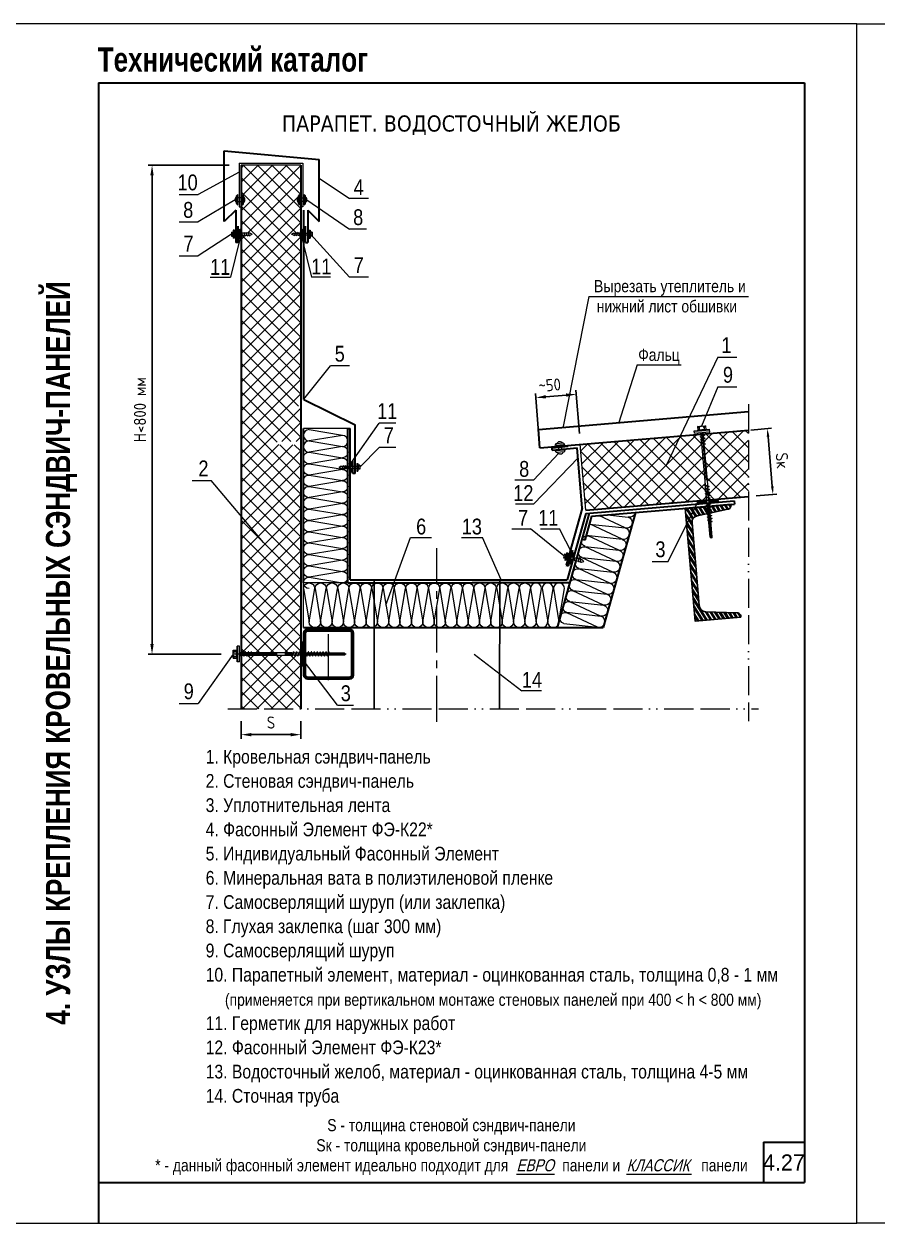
# Model space of a CAD drawing. Extents: x 5821 to 16321, y -13531 to 5774.
# Drawn here: x 12139 to 13196, y -13531 to -12046 of the extents above; entities that cross this region are included whole.
import ezdxf
from ezdxf.enums import TextEntityAlignment as Align

# ---------------------------------------------------------------- set-up
doc = ezdxf.new("R2010")
doc.units = 0
doc.header["$LTSCALE"] = 3
doc.linetypes.add('ACAD_ISO13W100', pattern=[36, 12, -3, 12, -3, 0, -3, 0, -3])
doc.linetypes.add('CENTER2', pattern=[28.575, 19.05, -3.175, 3.175, -3.175])
doc.layers.get('0').update_dxf_attribs({"linetype": 'CONTINUOUS', "lineweight": 30})
doc.layers.get('DEFPOINTS').update_dxf_attribs({"linetype": 'CONTINUOUS'})
for name, color, linetype in [('KOTE', 4, 'CONTINUOUS'), ('Punktir', 7, 'CONTINUOUS'), ('Прогон', 7, 'CONTINUOUS')]:
    doc.layers.add(name, color=color, linetype=linetype)
for name, color, linetype, lineweight in [('Logo', 1, 'CONTINUOUS', 9), ('new_fill', 8, 'CONTINUOUS', 13), ('RAZMER', 7, 'CONTINUOUS', 9), ('Нащельники', 1, 'CONTINUOUS', 30), ('Саморезы', 7, 'CONTINUOUS', 13)]:
    doc.layers.add(name, color=color, linetype=linetype, lineweight=lineweight)
doc.styles.add('LOGO', font='HATTEN.TTF')
doc.styles.add('ROMANS', font='romans.shx', dxfattribs={"width": 0.85})
doc.styles.get("Standard").update_dxf_attribs({"font": 'TAHOMA.TTF'})
doc.styles.add('style1', font='ARIALN.TTF')
doc.styles.add('style2', font='impact.TTF')
doc.styles.add('курсив', font='ARIAL.TTF', dxfattribs={"width": 0.8, "oblique": 15})
doc.dimstyles.new('2.5', dxfattribs={"dimscale": 5, "dimtxt": 3, "dimasz": 2, "dimexe": 1, "dimexo": 2, "dimgap": 0, "dimtad": 0, "dimdec": 0, "dimlfac": 0.5, "dimzin": 9, "dimdsep": 46, "dimtxsty": 'ROMANS', "dimcen": -3, "dimdle": 1, "dimclrd": 256, "dimclre": 256, "dimclrt": 256, "dimadec": 0, "dimazin": 0, "dimtfac": 1, "dimtdec": 0, "dimtofl": 0, "dimtmove": 2, "dimatfit": 3, "dimfxl": 0, "dimtvp": 1, "dimtolj": 1, "dimtzin": 9, "dimarcsym": 0})
doc.dimstyles.new('5', dxfattribs={"dimscale": 5, "dimtxt": 3, "dimasz": 2.5, "dimexe": 1, "dimexo": 3, "dimgap": 0, "dimtad": 0, "dimdec": 0, "dimzin": 9, "dimdsep": 46, "dimtxsty": 'ROMANS', "dimblk2": 'OBLIQUE', "dimcen": -3, "dimdle": 1.5, "dimclrd": 256, "dimclre": 256, "dimclrt": 256, "dimadec": 0, "dimazin": 0, "dimtfac": 1, "dimtdec": 0, "dimtofl": 0, "dimtmove": 2, "dimatfit": 3, "dimfxl": 0, "dimtvp": 1, "dimtolj": 1, "dimtzin": 9, "dimarcsym": 0})
pattern_1 = [(0, (-4530.9478, -17100.8375), (0, 1.25), []), (60, (-4530.9478, -17100.8375), (-1.082531755, 0.625), []), (120, (-4530.9478, -17100.8375), (-1.082531755, -0.625), [])]

# ---------------------------------------------------------------- blocks, each defined once
blk = doc.blocks.new('*D1613')
at = {"layer": 'DEFPOINTS', "color": 0, "transparency": 16777216}
for p in [(12297.6, -12221.2), (12408.1, -12221.2), (12398.2, -12826.7)]:
    blk.add_point(p, dxfattribs=at)
at = {"layer": 'RAZMER', "lineweight": -2, "transparency": 16777216}
for p, q in [((12393.1, -12221.2), (12292.6, -12221.2)), ((12297.6, -12814.2), (12297.6, -12233.7)), ((12383.2, -12826.7), (12292.6, -12826.7))]:
    blk.add_line(p, q, dxfattribs=at)
at = {"layer": 'RAZMER', "transparency": 16777216}
for points in [[(12295.5, -12233.7), (12299.6, -12233.7), (12297.6, -12221.2)], [(12295.5, -12814.2), (12299.6, -12814.2), (12297.6, -12826.7)]]:
    blk.add_solid(points, dxfattribs=at)
at = {"layer": 'RAZMER', "transparency": 16777216, "insert": (12282.6, -12524), "char_height": 15, "attachment_point": 5, "rotation": 90, "style": 'ROMANS'}
blk.add_mtext('\\A1;{\\Fromans.shx|c204;H<}80{\\Fromans.shx|c204;0 мм}', dxfattribs=at)
blk = doc.blocks.new('_OBLIQUE')
at = {"color": 0, "linetype": 'ByBlock'}
blk.add_line((-0.5, -0.5), (0.5, 0.5), dxfattribs=at)
blk = doc.blocks.new('саморез1')
at = {"layer": 'new_fill'}
blk.add_hatch(color=254, dxfattribs=at).paths.add_polyline_path([(-1.2, -4.8), (0, -4.8), (0, 4.8), (-1.2, 4.8)])
at = {"layer": 'Саморезы', "ltscale": 150}
for p, q in [((-3.9, 2.6), (-1.5, 2.6)), ((-3.9, 2.6), (-3.9, -2.4)), ((-2.9, 1.7), (-1.5, 1.7)), ((-1.9, 2.6), (-1.9, -2.4)), ((0, 4.8), (-1.5, 4.8)), ((-1.5, 4.8), (-1.5, -4.8)), ((-1.2, 4.8), (-1.2, -4.8)), ((0, 4.8), (0, -4.8)), ((19.2, 1.4), (0, 1.4)), ((8.4, 2.4), (10.5, -2.4)), ((11.1, 2.4), (13.2, -2.4)), ((13.8, 2.4), (15.9, -2.4)), ((16.4, 2.4), (18.5, -2.4)), ((19.2, 1.4), (21.8, 0)), ((19.2, -1.4), (21.8, 0)), ((-3.9, -2.4), (-1.5, -2.4)), ((-2.9, -1.4), (-1.5, -1.4)), ((0, -4.8), (-1.5, -4.8)), ((0, -1.4), (19.2, -1.4))]:
    blk.add_line(p, q, dxfattribs=at)
for centre, start, end in [((-2.9, 2.7), 182.373, 269.9653), ((-2.9, 0.7), 90.0347, 177.627), ((-2.9, -0.4), 182.373, 269.9653), ((-2.9, -2.4), 90.0347, 177.627)]:
    blk.add_arc(centre, 1, start, end, dxfattribs=at)
blk = doc.blocks.new('саморез4')
at = {"layer": 'new_fill'}
blk.add_hatch(color=254, dxfattribs=at).paths.add_polyline_path([(-2.4, -9.4), (0, -9.4), (0, 9.8), (-2.4, 9.8)])
at = {"layer": 'Саморезы', "ltscale": 150}
for p, q in [((-7.9, 5), (-3.1, 5)), ((-7.9, -5), (-7.9, 5)), ((-5.9, 3.1), (-3.1, 3.1)), ((-3.8, -5), (-3.8, 5)), ((0, 9.8), (-3.1, 9.8)), ((-3.1, -9.4), (-3.1, 9.8)), ((-2.4, -9.4), (-2.4, 9.8)), ((0, -9.4), (0, 9.8)), ((64.9, 1.5), (0, 1.5)), ((1.3, -2.2), (3.4, 2.7)), ((1.9, -2.2), (4, 2.7)), ((3.7, 2.9), (3.4, 2.7)), ((3.7, 2.9), (4, 2.7)), ((4.9, -2.2), (7, 2.7)), ((5.5, -2.2), (7.6, 2.7)), ((7.3, 2.9), (7, 2.7)), ((7.3, 2.9), (7.6, 2.7)), ((8.6, -2.2), (10.7, 2.7)), ((9.2, -2.2), (11.3, 2.7)), ((11, 2.9), (10.7, 2.7)), ((11, 2.9), (11.3, 2.7)), ((12.2, -2.2), (14.3, 2.7)), ((12.8, -2.2), (14.9, 2.7)), ((14.6, 2.9), (14.3, 2.7)), ((14.6, 2.9), (14.9, 2.7)), ((64.9, -2.2), (67, 2.7)), ((65.6, -2.2), (67.7, 2.7)), ((67.3, 2.9), (67, 2.7)), ((130, 1.3), (67.1, 1.3)), ((67.3, 2.9), (67.7, 2.7)), ((68.6, -2.2), (70.7, 2.7)), ((69.2, -2.2), (71.3, 2.7)), ((71, 2.9), (70.7, 2.7)), ((71, 2.9), (71.3, 2.7)), ((72.2, -2.2), (74.3, 2.7)), ((72.8, -2.2), (74.9, 2.7)), ((74.6, 2.9), (74.3, 2.7)), ((74.6, 2.9), (74.9, 2.7)), ((75.8, -2.2), (77.9, 2.7)), ((76.4, -2.2), (78.5, 2.7)), ((78.2, 2.9), (77.9, 2.7)), ((78.2, 2.9), (78.5, 2.7)), ((79.5, -2.2), (81.5, 2.7)), ((80.1, -2.2), (82.2, 2.7)), ((81.9, 2.9), (81.5, 2.7)), ((81.9, 2.9), (82.2, 2.7)), ((83.1, -2.2), (85.2, 2.7)), ((83.7, -2.2), (85.8, 2.7)), ((85.5, 2.9), (85.2, 2.7)), ((85.5, 2.9), (85.8, 2.7)), ((86.7, -2.2), (88.8, 2.7)), ((87.3, -2.2), (89.4, 2.7)), ((89.1, 2.9), (88.8, 2.7)), ((89.1, 2.9), (89.4, 2.7)), ((90.3, -2.2), (92.4, 2.7)), ((90.9, -2.2), (93, 2.7)), ((92.7, 2.9), (92.4, 2.7)), ((92.7, 2.9), (93, 2.7)), ((94, -2.2), (96.1, 2.7)), ((94.6, -2.2), (96.7, 2.7)), ((96.4, 2.9), (96.1, 2.7)), ((96.4, 2.9), (96.7, 2.7)), ((97.6, -2.2), (99.7, 2.7)), ((98.2, -2.2), (100.3, 2.7)), ((100, 2.9), (99.7, 2.7)), ((100, 2.9), (100.3, 2.7)), ((101.2, -2.2), (103.3, 2.7)), ((101.8, -2.2), (103.9, 2.7)), ((103.6, 2.9), (103.3, 2.7)), ((103.6, 2.9), (103.9, 2.7)), ((104.8, -2.2), (106.9, 2.7)), ((105.5, -2.2), (107.6, 2.7)), ((107.2, 2.9), (106.9, 2.7)), ((107.2, 2.9), (107.6, 2.7)), ((108.5, -2.2), (110.6, 2.7)), ((109.1, -2.2), (111.2, 2.7)), ((110.9, 2.9), (110.6, 2.7)), ((110.9, 2.9), (111.2, 2.7)), ((130, 1.3), (131.2, 0)), ((-7.9, -5), (-3.1, -5)), ((-5.9, -3.1), (-3.1, -3.1)), ((0, -9.4), (-3.1, -9.4)), ((64.9, -1.5), (0, -1.5)), ((64.9, -1.5), (0, -1.5)), ((1.6, -2.4), (1.3, -2.2)), ((1.6, -2.4), (1.9, -2.2)), ((5.2, -2.4), (4.9, -2.2)), ((5.2, -2.4), (5.5, -2.2)), ((8.9, -2.4), (8.6, -2.2)), ((8.9, -2.4), (9.2, -2.2)), ((12.5, -2.4), (12.2, -2.2)), ((12.5, -2.4), (12.8, -2.2)), ((65.3, -2.4), (64.9, -2.2)), ((65.3, -2.4), (65.6, -2.2)), ((130, -1.3), (67.1, -1.3)), ((68.9, -2.4), (68.6, -2.2)), ((68.9, -2.4), (69.2, -2.2)), ((72.5, -2.4), (72.2, -2.2)), ((72.5, -2.4), (72.8, -2.2)), ((76.1, -2.4), (75.8, -2.2)), ((76.1, -2.4), (76.4, -2.2)), ((79.8, -2.4), (79.5, -2.2)), ((79.8, -2.4), (80.1, -2.2)), ((83.4, -2.4), (83.1, -2.2)), ((83.4, -2.4), (83.7, -2.2)), ((87, -2.4), (86.7, -2.2)), ((87, -2.4), (87.3, -2.2)), ((90.6, -2.4), (90.3, -2.2)), ((90.6, -2.4), (90.9, -2.2)), ((94.3, -2.4), (94, -2.2)), ((94.3, -2.4), (94.6, -2.2)), ((97.9, -2.4), (97.6, -2.2)), ((97.9, -2.4), (98.2, -2.2)), ((101.5, -2.4), (101.2, -2.2)), ((101.5, -2.4), (101.8, -2.2)), ((105.1, -2.4), (104.8, -2.2)), ((105.1, -2.4), (105.5, -2.2)), ((108.8, -2.4), (108.5, -2.2)), ((108.8, -2.4), (109.1, -2.2)), ((130, -1.3), (131.2, 0))]:
    blk.add_line(p, q, dxfattribs=at)
at = {"layer": 'Саморезы'}
for p, q in [((67.1, 1.3), (64.9, 1.5)), ((67.1, -1.3), (64.9, -1.5))]:
    blk.add_line(p, q, dxfattribs=at)
at = {"layer": 'Саморезы', "ltscale": 150}
for centre, radius, start, end in [((-5.9, 5.1), 2, 182.373, 269.9653), ((-5.9, 1.1), 2, 90.0347, 177.627), ((80.3, 1057.7), 1058.9, 271.592, 272.7554), ((-5.9, -1.1), 2, 182.373, 269.9653), ((-5.9, -5.1), 2, 90.0347, 177.627)]:
    blk.add_arc(centre, radius, start, end, dxfattribs=at)
blk = doc.blocks.new('1volna')
at = {"layer": 'new_fill'}
for p, q in [((2.7, -16.2), (-2.7, 16.2)), ((8.1, 16.2), (2.7, -16.2)), ((13.7, -16.2), (8.3, 16.2)), ((19.1, 16.2), (13.7, -16.2)), ((24.7, -16.2), (19.3, 16.2)), ((30, 16.2), (24.7, -16.2)), ((35.9, -16.2), (30.5, 16.2)), ((41.3, 16.2), (35.9, -16.2))]:
    blk.add_line(p, q, dxfattribs=at)
for centre, start, end in [((2.7, 16.2), 0, 180), ((13.7, 16.2), 0, 180), ((24.7, 16.2), 0, 180), ((35.9, 16.2), 0, 180), ((-2.9, -16.2), 180, 270), ((-2.7, -16.2), 270, 0), ((8.1, -16.2), 180, 270), ((8.3, -16.2), 270, 0), ((19.1, -16.2), 180, 270), ((19.3, -16.2), 270, 0), ((30, -16.2), 180, 270), ((30.5, -16.2), 270, 0)]:
    blk.add_arc(centre, 5.4, start, end, dxfattribs=at)
blk = doc.blocks.new('*D1614')
at = {"layer": 'DEFPOINTS', "color": 0, "transparency": 16777216}
for p in [(12408.1, -12894.6), (12482, -12894.6), (12482, -12926.4)]:
    blk.add_point(p, dxfattribs=at)
at = {"layer": 'RAZMER', "lineweight": -2, "transparency": 16777216}
for p, q in [((12408.1, -12909.6), (12408.1, -12931.4)), ((12482, -12909.6), (12482, -12931.4)), ((12420.6, -12926.4), (12469.5, -12926.4))]:
    blk.add_line(p, q, dxfattribs=at)
at = {"layer": 'RAZMER', "transparency": 16777216}
for points in [[(12420.6, -12924.4), (12420.6, -12928.5), (12408.1, -12926.4)], [(12469.5, -12924.4), (12469.5, -12928.5), (12482, -12926.4)]]:
    blk.add_solid(points, dxfattribs=at)
at = {"layer": 'RAZMER', "transparency": 16777216, "insert": (12445, -12911.4), "char_height": 15, "attachment_point": 5, "style": 'ROMANS'}
blk.add_mtext('\\A1;S', dxfattribs=at)
blk = doc.blocks.new('*D1615')
at = {"layer": 'DEFPOINTS', "color": 0, "transparency": 16777216}
for p in [(12773.1, -12509), (12778.4, -12572.6), (12828.5, -12568.4)]:
    blk.add_point(p, dxfattribs=at)
at = {"layer": 'RAZMER', "lineweight": -2, "transparency": 16777216}
for p, q in [((12827.2, -12553.5), (12822.8, -12499.9)), ((12777.1, -12557.6), (12772.7, -12504)), ((12810.8, -12505.9), (12785.6, -12508))]:
    blk.add_line(p, q, dxfattribs=at)
at = {"layer": 'RAZMER', "transparency": 16777216}
for points in [[(12785.4, -12505.9), (12785.7, -12510), (12773.1, -12509)], [(12810.6, -12503.8), (12810.9, -12508), (12823.2, -12504.8)]]:
    blk.add_solid(points, dxfattribs=at)
at = {"layer": 'RAZMER', "transparency": 16777216, "insert": (12790.4, -12493.5), "char_height": 15, "attachment_point": 5, "rotation": 4.7346, "style": 'ROMANS'}
blk.add_mtext('\\A1;~50', dxfattribs=at)
blk = doc.blocks.new('*D1616')
at = {"layer": 'DEFPOINTS', "color": 0, "transparency": 16777216}
for p in [(13029.7, -12549.9), (13036.5, -12631.5), (13067.1, -12629)]:
    blk.add_point(p, dxfattribs=at)
at = {"layer": 'RAZMER', "lineweight": -2, "transparency": 16777216}
for p, q in [((13039.6, -12549.1), (13065.2, -12546.9)), ((13061.1, -12557.3), (13066.2, -12619)), ((13046.5, -12630.7), (13072.1, -12628.6))]:
    blk.add_line(p, q, dxfattribs=at)
at = {"layer": 'RAZMER', "transparency": 16777216}
for points in [[(13062.7, -12557.2), (13059.4, -12557.5), (13060.2, -12547.4)], [(13067.9, -12618.9), (13064.6, -12619.1), (13067.1, -12629)]]:
    blk.add_solid(points, dxfattribs=at)
at = {"layer": 'RAZMER', "transparency": 16777216, "insert": (13078.6, -12586.9), "char_height": 15, "attachment_point": 5, "rotation": 274.7952, "style": 'ROMANS'}
blk.add_mtext('\\A1;S{\\Fromans.shx|c204;к}', dxfattribs=at)

msp = doc.modelspace()

# ---------------------------------------------------------------- hatches: boundary and pattern name
at = {"layer": 'new_fill'}
h = msp.add_hatch(dxfattribs=at)
h.set_pattern_fill('ANSI37', color=256, scale=100, style=0)
h.set_pattern_definition([(45, (1769.052, -15615.837), (-8.838835, 8.838835), []), (135, (1769.052, -15615.837), (-8.838835, -8.838835), [])])
h.paths.add_polyline_path([(12481.95, -12307.99), (12471.01, -12307.99), (12468.47, -12306.59), (12471.01, -12305.19), (12481.36, -12305.19), (12481.95, -12303.8), (12481.95, -12265.95), (12480.45, -12265.95), (12480.45, -12270.1, -0.2735862), (12478.95, -12268.76), (12478.95, -12267.79, -0.4251741), (12478.95, -12259.92), (12478.95, -12258.95, -0.2735862), (12480.45, -12257.61), (12480.45, -12261.75), (12481.95, -12261.75), (12481.95, -12221.24), (12408.08, -12221.24, 0.0000265), (12408.08, -12221.24), (12408.08, -12261.75), (12409.58, -12261.75), (12409.58, -12257.61, -0.2735862), (12411.08, -12258.95), (12411.08, -12259.92, -0.4251741), (12411.08, -12267.79), (12411.08, -12268.76, -0.2735862), (12409.58, -12270.1), (12409.58, -12265.95), (12408.08, -12265.95), (12408.08, -12303.8), (12408.67, -12305.19), (12419.03, -12305.19), (12421.56, -12306.59), (12419.03, -12307.99), (12408.08, -12307.99), (12408.08, -12825.17), (12408.97, -12825.17), (12409.63, -12823.64), (12410.1, -12823.99), (12409.59, -12825.17), (12412.6, -12825.17), (12413.25, -12823.64), (12413.72, -12823.99), (12413.22, -12825.17), (12416.23, -12825.17), (12416.88, -12823.64), (12417.35, -12823.99), (12416.84, -12825.17), (12419.85, -12825.17), (12420.51, -12823.64), (12420.98, -12823.99), (12420.47, -12825.17), (12471.01, -12825.17), (12472.56, -12825.3), (12473.27, -12823.64), (12473.74, -12823.99), (12473.15, -12825.35), (12473.16, -12825.36), (12476.16, -12825.36), (12476.9, -12823.64), (12477.36, -12823.99), (12476.78, -12825.36), (12479.79, -12825.36), (12480.52, -12823.64), (12480.99, -12823.99), (12480.4, -12825.36), (12481.95, -12825.36), (12481.95, -12567.36), (12455.39, -12567.36), (12448.65, -12565.26), (12455.39, -12563.16), (12481.95, -12563.16), (12481.95, -12522.37), (12467.73, -12522.37), (12465.2, -12520.97), (12467.73, -12519.57), (12481.95, -12519.57)])
h.paths.add_polyline_path([(12481.95, -12828.92), (12481.9, -12828.88), (12481.95, -12828.77), (12481.95, -12827.99), (12479.27, -12827.99), (12478.75, -12829.23), (12478.28, -12828.88), (12478.66, -12827.99), (12475.65, -12827.99), (12475.12, -12829.23), (12474.65, -12828.88), (12475.03, -12827.99), (12473.16, -12827.99), (12471.98, -12828.09), (12471.49, -12829.23), (12471.02, -12828.88), (12471.33, -12828.18), (12419.18, -12828.18), (12418.73, -12829.23), (12418.26, -12828.88), (12418.56, -12828.18), (12415.55, -12828.18), (12415.1, -12829.23), (12414.64, -12828.88), (12414.94, -12828.18), (12411.93, -12828.18), (12411.48, -12829.23), (12411.01, -12828.88), (12411.31, -12828.18), (12408.3, -12828.18), (12408.08, -12828.69), (12408.08, -12894.61), (12481.95, -12894.61)])
h = msp.add_hatch(dxfattribs=at)
h.set_pattern_fill('NET3', color=256, scale=10, style=0)
h.set_pattern_definition([(7e-15, (13046.1525, -6986.3116), (0, -1.25), []), (300, (13046.1525, -6986.3116), (-1.08253175, -0.625), []), (240, (13046.1525, -6986.3116), (-1.08253175, 0.625), [])])
h.paths.add_polyline_path([(12408.08, -12310.69, -1), (12404.3, -12310.69), (12404.3, -12308.84), (12408.08, -12308.84)])
h.paths.add_polyline_path([(12408.08, -12308.84), (12404.3, -12308.84), (12404.3, -12304.64), (12408.08, -12304.64)])
h.paths.add_polyline_path([(12408.08, -12304.64), (12404.3, -12304.64), (12404.3, -12302.8, -1), (12408.08, -12302.8)])
h = msp.add_hatch(dxfattribs=at)
h.set_pattern_fill('NET3', color=256, scale=10, style=0)
h.set_pattern_definition([(180, (11843.8798, -6986.3116), (0, -1.25), []), (240, (11843.8798, -6986.3116), (1.08253175, -0.625), []), (300, (11843.8798, -6986.3116), (1.08253175, 0.625), [])])
h.paths.add_polyline_path([(12481.95, -12310.69, 1), (12485.73, -12310.69), (12485.73, -12308.84), (12481.95, -12308.84)])
h.paths.add_polyline_path([(12481.95, -12308.84), (12485.73, -12308.84), (12485.73, -12304.64), (12481.95, -12304.64)])
h.paths.add_polyline_path([(12481.95, -12304.64), (12485.73, -12304.64), (12485.73, -12302.8, 1), (12481.95, -12302.8)])
h = msp.add_hatch(dxfattribs=at)
h.set_pattern_fill('ANSI37', color=256, scale=100, style=0)
h.set_pattern_definition([(45, (-4530.948, -17100.837), (-8.838835, 8.838835), []), (135, (-4530.948, -17100.837), (-8.838835, -8.838835), [])])
h.paths.add_polyline_path([(12978.79, -12565.39), (12977.71, -12565.03), (12978.01, -12564.54), (12978.74, -12564.78), (12978.48, -12561.78), (12977.39, -12561.42), (12977.69, -12560.92), (12978.42, -12561.16), (12978.16, -12558.16), (12977.08, -12557.81), (12977.38, -12557.31), (12978.11, -12557.55), (12977.84, -12554.55), (12977.3, -12554.37), (12828.36, -12567.03), (12835.11, -12648.43), (12983.7, -12635.97), (12984.19, -12635.16), (12985.11, -12635.46), (12984.85, -12632.46), (12983.57, -12632.05), (12983.87, -12631.55), (12984.79, -12631.85), (12984.53, -12628.85), (12983.26, -12628.43), (12983.56, -12627.94), (12984.48, -12628.24), (12984.21, -12625.24), (12982.94, -12624.82), (12983.24, -12624.32), (12984.16, -12624.63), (12983.9, -12621.63), (12982.62, -12621.21), (12982.93, -12620.71), (12983.84, -12621.01), (12983.68, -12619.15), (12983.48, -12617.98), (12982.31, -12617.59), (12982.61, -12617.1), (12983.34, -12617.34)])
h.paths.add_polyline_path([(13036.62, -12549.33), (12980.82, -12554.07), (12980.9, -12554.96), (12982.12, -12555.36), (12982.37, -12555.65), (12982.18, -12555.97), (12980.95, -12555.57), (12981.22, -12558.57), (12982.44, -12558.97), (12982.69, -12559.26), (12982.49, -12559.59), (12981.27, -12559.19), (12981.53, -12562.18), (12982.76, -12562.59), (12983.01, -12562.87), (12982.81, -12563.2), (12981.59, -12562.8), (12981.85, -12565.8), (12983.07, -12566.2), (12983.32, -12566.48), (12983.12, -12566.81), (12981.9, -12566.41), (12986.31, -12616.76), (12986.31, -12618.31), (12987.67, -12618.76), (12987.92, -12619.05), (12987.72, -12619.37), (12986.31, -12618.91), (12986.31, -12618.92), (12986.57, -12621.91), (12987.99, -12622.37), (12988.24, -12622.66), (12988.04, -12622.99), (12986.62, -12622.52), (12986.89, -12625.52), (12988.3, -12625.99), (12988.55, -12626.27), (12988.36, -12626.6), (12986.94, -12626.13), (12987.2, -12629.13), (12988.62, -12629.6), (12988.87, -12629.88), (12988.67, -12630.21), (12987.26, -12629.75), (12987.52, -12632.75), (12988.94, -12633.21), (12989.19, -12633.5), (12988.99, -12633.83), (12987.57, -12633.36), (12987.77, -12635.63), (13036.62, -12631.53)])
h = msp.add_hatch(dxfattribs=at)
h.set_pattern_fill('NET3', color=256, scale=10, style=0)
h.set_pattern_definition(pattern_1)
h.paths.add_polyline_path([(12546.31, -12589.5), (12543.31, -12589.5), (12543.31, -12593.96), (12546.31, -12593.96)])
h.paths.add_polyline_path([(12546.31, -12596.76), (12543.31, -12596.76), (12543.31, -12600.99), (12546.31, -12600.99)])
h = msp.add_hatch(dxfattribs=at)
h.set_pattern_fill('NET3', color=256, scale=10, style=0)
h.set_pattern_definition([(180, (20394.7983, -15615.8375), (0, 1.25), []), (120, (20394.7983, -15615.8375), (1.08253175, 0.625), []), (60, (20394.7983, -15615.8375), (1.08253175, -0.625), [])])
h.paths.add_polyline_path([(12989.5, -12637.11), (12989.25, -12636.83), (12987.83, -12636.36), (12987.78, -12635.69), (12999.38, -12634.77), (12999.73, -12638.64), (12988.12, -12639.61), (12987.89, -12636.97), (12989.3, -12637.44)])
h.paths.add_polyline_path([(12973.54, -12636.82), (12984.72, -12635.93), (12985.16, -12636.08), (12985.43, -12639.08), (12984.51, -12638.77), (12984.31, -12639.1), (12984.56, -12639.39), (12985.48, -12639.69), (12985.49, -12639.83), (12973.88, -12640.8)])
h = msp.add_hatch(dxfattribs=at)
h.set_pattern_fill('ANSI32', color=256, scale=12.64, angle=13, style=0)
h.set_pattern_definition([(122, (24582.4442, -15769.6593), (4.019748, 2.5118173), []), (122, (24580.267, -15769.1566), (4.019748, 2.5118173), [])])
h.paths.add_polyline_path([(12988.7, -12646.34), (12990.12, -12646.81), (12990.31, -12646.48), (12990.06, -12646.2), (12988.65, -12645.73), (12988.45, -12643.48), (13015.11, -12641.15), (13015.21, -12642.28, -0.4142136), (13011.08, -12647.21), (12989.19, -12651.93), (12989.02, -12649.96), (12990.43, -12650.42), (12990.63, -12650.09), (12990.38, -12649.81), (12988.96, -12649.34)])
h.paths.add_polyline_path([(12971.95, -12644.93), (12985.82, -12643.71), (12985.92, -12644.83), (12985, -12644.53), (12984.8, -12644.86), (12985.05, -12645.14), (12985.97, -12645.45), (12986.24, -12648.45), (12985.32, -12648.14), (12985.12, -12648.47), (12985.37, -12648.76), (12986.29, -12649.06), (12986.55, -12652.06), (12985.63, -12651.76), (12985.44, -12652.08), (12985.69, -12652.37), (12986.26, -12652.56), (12973.14, -12655.39, 0.3791009), (12966.86, -12663.87), (12975.84, -12766.39, 0.3979486), (12983.59, -12774.18), (13022.33, -12775.63, -0.4675605), (13027.36, -12780.9), (12970.7, -12785.87), (12960.37, -12667.99)])
h.paths.add_polyline_path([(12958.45, -12646.11), (12971.95, -12644.93), (12960.37, -12667.99)])
h = msp.add_hatch(dxfattribs=at)
h.set_pattern_fill('NET3', color=256, scale=10, style=0)
h.set_pattern_definition(pattern_1)
h.paths.add_polyline_path([(12821.31, -12701.5), (12818.48, -12700.7), (12816.95, -12706.16), (12819.77, -12706.97)])
h.paths.add_polyline_path([(12819.02, -12709.67), (12816.2, -12708.86), (12814.68, -12714.28), (12817.5, -12715.07)])
h = msp.add_hatch(dxfattribs=at)
h.set_pattern_fill('ANSI32', color=256, scale=5, style=0)
h.set_pattern_definition([(45, (-1886.672, -23010.5894), (-1.32582521, 1.32582521), []), (45, (-1885.7882, -23010.5894), (-1.32582521, 1.32582521), [])])
h.paths.add_polyline_path([(12490.33, -12795.69, 0.4142136), (12485.33, -12800.69), (12485.33, -12852.69, 0.4142136), (12490.33, -12857.69), (12542.33, -12857.69, 0.4142136), (12547.33, -12852.69), (12547.33, -12800.69, 0.4142136), (12542.33, -12795.69)])
h.paths.add_polyline_path([(12542.33, -12798.19, -0.4142136), (12544.83, -12800.69), (12544.83, -12852.69, -0.4142136), (12542.33, -12855.19), (12490.33, -12855.19, -0.4142136), (12487.83, -12852.69), (12487.83, -12800.69, -0.4142136), (12490.33, -12798.19)], flags=16)
h = msp.add_hatch(dxfattribs=at)
h.set_pattern_fill('NET3', color=256, scale=10, style=0)
h.set_pattern_definition(pattern_1)
h.paths.add_polyline_path([(12485.33, -12811.76), (12481.95, -12811.76), (12481.95, -12825.36), (12483.42, -12825.36), (12484, -12823.98), (12484.31, -12823.76), (12484.62, -12823.99), (12484.03, -12825.36), (12485.33, -12825.36)])
h.paths.add_polyline_path([(12485.33, -12827.99), (12482.9, -12827.99), (12482.52, -12828.88), (12482.21, -12829.11), (12481.95, -12828.92), (12481.95, -12841.59), (12485.33, -12841.59)])

# ---------------------------------------------------------------- linework, layer by layer
at = {"color": 1}
for p, q in [((12231.09, -12119.09), (13106.09, -12119.09)), ((12231.09, -12119.09), (12231.09, -13531.24)), ((13106.09, -12119.09), (13106.09, -13481.24)), ((13055.18, -13431.24), (13106.09, -13431.24)), ((13055.18, -13431.24), (13055.18, -13481.24)), ((12231.09, -13481.24), (13106.09, -13481.24))]:
    msp.add_line(p, q, dxfattribs=at)
for p, q in [((12408.08, -12221.24), (12408.08, -12894.61)), ((12481.95, -12221.24), (12481.95, -12894.61)), ((12776.38, -12548.33), (13036.62, -12526.21)), ((12485.33, -12738.33), (12485.33, -12547.04)), ((12540.33, -12738.33), (12540.33, -12547.04)), ((12540.33, -12547.04), (12543.31, -12547.04)), ((12543.31, -12734.7), (12543.31, -12547.04)), ((12778.28, -12571.29), (12776.38, -12548.33)), ((12778.28, -12571.29), (13036.62, -12549.33)), ((12835.06, -12652.45), (13019.17, -12637.01)), ((12835.11, -12648.43), (13036.62, -12631.53)), ((13019.17, -12637.01), (13019.5, -12640.99)), ((12839.21, -12652.1), (12799.56, -12793.67)), ((12842.21, -12655.86), (13019.48, -12640.99)), ((12896.55, -12651.31), (12856.68, -12793.67)), ((12835.06, -12652.45), (12812.01, -12734.69)), ((12842.21, -12655.86), (12833.91, -12685.47)), ((12833.91, -12685.47), (12830.16, -12684.42)), ((12540.33, -12738.33), (12694.49, -12738.31)), ((12543.31, -12734.7), (12812.01, -12734.69)), ((12815.06, -12738.33), (12694.49, -12738.31)), ((12485.33, -12793.7), (12856.68, -12793.67))]:
    msp.add_line(p, q)
at = {"layer": 'KOTE', "color": 5}
msp.add_arc((12417.31, -12221.24), 9.23, 179.99392, 180, dxfattribs=at)
at = {"layer": 'Logo'}
for p, q in [((12749.07, -13470.81), (12796.31, -13470.81)), ((12885.69, -13470.81), (12966.14, -13470.81))]:
    msp.add_line(p, q, dxfattribs=at)
at = {"layer": 'new_fill'}
for p, q in [((12492.22, -12548.64), (12533.61, -12555.53)), ((12533.61, -12555.77), (12492.22, -12562.66)), ((12492.22, -12562.66), (12533.61, -12569.56)), ((12839.47, -12665.63), (12884.02, -12670.46)), ((12880.14, -12684.33), (12839.56, -12665.31)), ((12884.02, -12670.46), (12851.25, -12655.11)), ((12862.25, -12654.18), (12887.8, -12656.95)), ((12835.59, -12679.5), (12880.14, -12684.33)), ((12766.6, -12745.41), (12773.5, -12786.8)), ((12773.5, -12786.8), (12780.39, -12745.41)), ((12781, -12745.41), (12787.9, -12786.8)), ((12787.9, -12786.8), (12794.79, -12745.41)), ((12795.03, -12745.41), (12801.93, -12786.8)), ((12801.93, -12786.8), (12808.82, -12745.41))]:
    msp.add_line(p, q, dxfattribs=at)
for centre, start, end in [((12492.22, -12555.53), 90, 180), ((12492.22, -12555.77), 180, 270), ((12492.22, -12569.56), 90, 180), ((12533.61, -12562.66), 270, 90), ((12492.22, -12569.8), 180, 270), ((12773.5, -12745.41), 0, 180), ((12787.9, -12745.41), 0, 180), ((12801.93, -12745.41), 0, 180), ((12780.39, -12786.8), 180, 270), ((12781, -12786.8), 270, 0), ((12794.79, -12786.8), 180, 270), ((12795.03, -12786.8), 270, 0)]:
    msp.add_arc(centre, 6.9, start, end, dxfattribs=at)
at = {"layer": 'new_fill', "extrusion": (0, 0, -1)}
for centre, start_param, end_param in [((12889.66, -12650.31), 2.6292512, 4.2000475), ((12885.88, -12663.82), 2.6292512, 4.2000475), ((12885.94, -12663.59), 1.0584549, 2.6292512), ((12882, -12677.68), 2.6292512, 4.2000475), ((12882.16, -12677.1), 1.0584549, 2.6292512)]:
    msp.add_ellipse(centre, major_axis=(-4.88, 4.88), ratio=1, start_param=start_param, end_param=end_param, dxfattribs=at)
at = {"layer": 'Punktir'}
for p, q in [((12572.91, -12894.61), (12572.89, -12733.92)), ((12728.4, -12894.61), (12728.42, -12733.92))]:
    msp.add_line(p, q, dxfattribs=at)
at = {"layer": 'RAZMER'}
for p, q in [((12481.95, -12221.24), (12408.08, -12221.24)), ((12405.38, -12229.78), (12354.81, -12257.35)), ((12504.88, -12237.38), (12542.16, -12262.21)), ((12331.24, -12257.35), (12354.81, -12257.35)), ((12400.71, -12263.85), (12354.81, -12291.42)), ((12489.33, -12263.85), (12542.16, -12300.46)), ((12565.73, -12262.21), (12542.16, -12262.21)), ((12331.24, -12291.42), (12354.81, -12291.42)), ((12395.86, -12306.47), (12354.81, -12333.19)), ((12494.17, -12306.47), (12542.16, -12359.82)), ((12563.25, -12300.46), (12542.16, -12300.46)), ((12406.44, -12312.56), (12394.9, -12359.82)), ((12483.59, -12312.56), (12495.13, -12359.82)), ((12331.24, -12333.19), (12354.81, -12333.19)), ((12369.5, -12359.82), (12394.9, -12359.82)), ((12518.73, -12359.82), (12495.13, -12359.82)), ((12565.73, -12359.82), (12542.16, -12359.82)), ((12838.96, -12383.8), (12806.6, -12546.73)), ((12838.96, -12383.8), (13036.62, -12383.8)), ((12998.85, -12459.01), (12934.59, -12593.03)), ((12998.85, -12459.01), (13022.42, -12459.01)), ((12485.73, -12510.73), (12518.59, -12469.52)), ((12542.16, -12469.52), (12518.59, -12469.52)), ((12898.66, -12468.58), (12876.11, -12539.85)), ((12898.66, -12468.58), (12953.53, -12468.58)), ((12998.85, -12495.62), (12978.46, -12544.36)), ((12998.85, -12495.62), (13022.42, -12495.62)), ((12540.33, -12547.04), (12485.33, -12547.04)), ((12544.81, -12589.5), (12579.27, -12540.61)), ((12599.8, -12540.61), (12579.27, -12540.61)), ((12555.25, -12595.24), (12579.27, -12570.61)), ((12599.8, -12570.61), (12579.27, -12570.61)), ((12835.11, -12648.43), (12828.33, -12566.68)), ((12546.31, -12589.5), (12543.31, -12589.5)), ((12801.32, -12578.15), (12770.6, -12610.77)), ((12825.55, -12583.5), (12770.6, -12640.67)), ((12546.31, -12600.99), (12543.31, -12600.99)), ((12347.3, -12611.52), (12370.87, -12611.52)), ((12435.79, -12688.46), (12370.87, -12611.52)), ((12747.29, -12610.77), (12770.6, -12610.77)), ((12748.02, -12610.77), (12770.6, -12610.77)), ((12973.88, -12640.8), (12973.54, -12636.82)), ((12999.73, -12638.64), (12999.37, -12634.65)), ((12748.02, -12640.67), (12770.6, -12640.67)), ((12937.14, -12711.76), (12973.72, -12638.9)), ((12743.48, -12671.33), (12766.78, -12671.33)), ((12744.2, -12671.33), (12766.78, -12671.33)), ((12808.01, -12704.93), (12766.78, -12671.33)), ((12779.14, -12671.33), (12802.44, -12671.33)), ((12779.86, -12671.33), (12802.44, -12671.33)), ((12818.09, -12702.09), (12802.44, -12671.33)), ((12587.49, -12766.1), (12618.1, -12682.16)), ((12618.1, -12682.16), (12644.13, -12682.16)), ((12618.1, -12682.16), (12644.13, -12682.16)), ((12681.24, -12682.16), (12707.27, -12682.16)), ((12681.24, -12682.16), (12707.27, -12682.16)), ((12730.22, -12734.69), (12707.27, -12682.16)), ((12818.48, -12700.7), (12821.31, -12701.5)), ((12814.68, -12714.28), (12817.5, -12715.07)), ((12917.24, -12711.76), (12937.14, -12711.76)), ((12485.33, -12793.7), (12485.32, -12738.33)), ((12540.33, -12738.33), (12485.32, -12738.33)), ((12485.33, -12811.76), (12481.95, -12811.76)), ((12398.2, -12826.67), (12354.81, -12887.66)), ((12696.64, -12826.73), (12755.89, -12871.94)), ((12485.33, -12841.59), (12481.95, -12841.59)), ((12527.3, -12890.05), (12485.33, -12834.39)), ((12780.27, -12871.94), (12755.89, -12871.94)), ((12780.27, -12871.94), (12755.89, -12871.94)), ((12331.24, -12887.66), (12354.81, -12887.66)), ((12527.3, -12890.05), (12547.2, -12890.05))]:
    msp.add_line(p, q, dxfattribs=at)
at = {"layer": 'RAZMER', "linetype": 'ACAD_ISO13W100'}
for p, q in [((13036.62, -12517.05), (13036.62, -12909.9)), ((12391.48, -12894.61), (13049.15, -12894.61))]:
    msp.add_line(p, q, dxfattribs=at)
at = {"layer": 'RAZMER', "linetype": 'CENTER2'}
for p, q in [((12979.32, -12554.2), (12990.58, -12682.89)), ((12650.66, -12910.57), (12650.66, -12695.29)), ((12516.33, -12859.01), (12516.33, -12794.23)), ((12538.24, -12826.67), (12399.2, -12826.67))]:
    msp.add_line(p, q, dxfattribs=at)
at = {"layer": 'RAZMER'}
for points in [[(13171.09, -12046.24), (12121.09, -12046.24), (12121.09, -13531.24), (13171.09, -13531.24)], [(13171.09, -12046.24), (14221.09, -12046.24), (14221.09, -13531.24), (13171.09, -13531.24)]]:
    msp.add_lwpolyline(points, close=True, dxfattribs=at)
for centre, start, end in [((12406.19, -12302.8), 0, 180), ((12483.84, -12302.8), 0, 180), ((12406.19, -12310.69), 180, 0), ((12483.84, -12310.69), 180, 0)]:
    msp.add_arc(centre, 1.89, start, end, dxfattribs=at)
at = {"layer": 'Нащельники'}
for p, q in [((12387.16, -12203.35), (12504.88, -12214.04)), ((12387.16, -12290.88), (12387.16, -12203.35)), ((12504.88, -12290.88), (12504.88, -12214.04)), ((12401.3, -12276.74), (12387.16, -12290.88)), ((12401.3, -12276.74), (12401.3, -12316.74)), ((12485.73, -12511.21), (12485.73, -12276.74)), ((12490.73, -12276.74), (12504.88, -12290.88)), ((12490.73, -12276.74), (12490.73, -12316.74)), ((12404.3, -12316.74), (12404.3, -12296.74)), ((12487.73, -12316.74), (12487.73, -12296.74)), ((12404.3, -12316.74), (12401.3, -12316.74)), ((12487.73, -12316.74), (12490.73, -12316.74)), ((12485.73, -12511.21), (12549.31, -12542.84)), ((12549.31, -12602.86), (12549.31, -12542.84)), ((12793.3, -12571.02), (12813.23, -12569.32)), ((12793.56, -12574.01), (12793.3, -12571.02)), ((12793.56, -12574.01), (12824.54, -12571.37)), ((12830.72, -12645.92), (12824.54, -12571.37)), ((12546.31, -12602.86), (12546.31, -12587.86)), ((12549.31, -12602.86), (12546.31, -12602.86)), ((12830.72, -12645.92), (12810.99, -12716.31)), ((12813.88, -12717.12), (12819.28, -12697.86)), ((12810.99, -12716.31), (12813.88, -12717.12))]:
    msp.add_line(p, q, dxfattribs=at)
at = {"layer": 'Прогон', "linetype": 'Continuous'}
msp.add_lwpolyline([(13027.36, -12780.9), (13027.36, -12780.9, 0.4675605), (13022.33, -12775.63), (12983.48, -12774.17, -0.3940897), (12975.84, -12766.39), (12966.86, -12663.87, -0.3791009), (12973.14, -12655.39), (13011.08, -12647.21, 0.4142136), (13015.21, -12642.28), (13015.11, -12641.15), (12958.45, -12646.11), (12970.7, -12785.87)], format="xyb", close=True, dxfattribs=at)
at = {"layer": 'Прогон'}
for points in [[(12485.33, -12800.69), (12485.33, -12852.69)], [(12487.83, -12800.69), (12487.83, -12852.69)], [(12542.33, -12795.69), (12490.33, -12795.69)], [(12542.33, -12798.19), (12490.33, -12798.19)], [(12544.83, -12852.69), (12544.83, -12800.69)], [(12547.33, -12852.69), (12547.33, -12800.69)], [(12490.33, -12855.19), (12542.33, -12855.19)], [(12490.33, -12857.69), (12542.33, -12857.69)]]:
    msp.add_lwpolyline(points, dxfattribs=at)
for centre, radius, start, end in [((12490.33, -12800.69), 5, 90, 180), ((12490.33, -12800.69), 2.5, 90, 180), ((12542.33, -12800.69), 5, 0, 90), ((12542.33, -12800.69), 2.5, 0, 90), ((12490.33, -12852.69), 5, 180, 270), ((12490.33, -12852.69), 2.5, 180, 270), ((12542.33, -12852.69), 5, 270, 0), ((12542.33, -12852.69), 2.5, 270, 0)]:
    msp.add_arc(centre, radius, start, end, dxfattribs=at)
at = {"layer": 'Саморезы'}
for p, q in [((12405.38, -12218.69), (12405.38, -12272.69)), ((12405.38, -12218.69), (12484.32, -12218.69)), ((12484.32, -12218.69), (12484.32, -12272.69)), ((12405.38, -12272.69), (12408.08, -12272.69)), ((12484.32, -12272.69), (12481.95, -12272.69))]:
    msp.add_line(p, q, dxfattribs=at)
at = {"layer": 'Саморезы', "ltscale": 150}
for p, q in [((12402.38, -12268.76), (12402.38, -12258.95)), ((12403.88, -12270.15), (12403.88, -12257.55)), ((12409.58, -12261.75), (12403.88, -12261.75)), ((12403.88, -12265.95), (12409.58, -12265.95)), ((12409.58, -12270.15), (12409.58, -12257.55)), ((12411.08, -12268.76), (12411.08, -12258.95)), ((12478.95, -12268.76), (12478.95, -12258.95)), ((12480.45, -12270.15), (12480.45, -12257.55)), ((12480.45, -12261.75), (12486.15, -12261.75)), ((12486.15, -12265.95), (12480.45, -12265.95)), ((12486.15, -12270.15), (12486.15, -12257.55)), ((12487.65, -12268.76), (12487.65, -12258.95)), ((12809.24, -12567.29), (12796.68, -12568.39)), ((12809.82, -12573.97), (12797.27, -12575.07)), ((12807.67, -12565.42), (12797.9, -12566.28)), ((12808.61, -12576.08), (12798.83, -12576.94)), ((12800.87, -12568.02), (12801.45, -12574.7)), ((12805.64, -12574.33), (12805.05, -12567.66))]:
    msp.add_line(p, q, dxfattribs=at)
at = {"layer": 'Саморезы'}
for centre, radius, start, end in [((12406.17, -12263.85), 5.47, 133.93212, 226.06788), ((12407.29, -12263.85), 5.47, 313.93212, 46.06788), ((12482.74, -12263.85), 5.47, 133.93212, 226.06788), ((12483.86, -12263.85), 5.47, 313.93212, 46.06788), ((12803, -12568.32), 4.65, 37.1872, 152.8128), ((12803.5, -12574.04), 4.65, 217.1872, 332.8128)]:
    msp.add_arc(centre, radius, start, end, dxfattribs=at)
at = {"layer": 'Саморезы', "ltscale": 150}
for centre, radius, start, end in [((12404.26, -12259.54), 1.98, 101.16395, 162.36761), ((12409.2, -12259.54), 1.98, 17.63239, 78.83605), ((12480.83, -12259.54), 1.98, 101.16395, 162.36761), ((12485.77, -12259.54), 1.98, 17.63239, 78.83605), ((12404.26, -12268.16), 1.98, 197.63239, 258.83605), ((12409.2, -12268.16), 1.98, 281.16395, 342.36761), ((12480.83, -12268.16), 1.98, 197.63239, 258.83605), ((12485.77, -12268.16), 1.98, 281.16395, 342.36761), ((12803.2, -12570.57), 6.82, 141.02077, 161.35311), ((12803.31, -12571.79), 6.82, 208.64689, 228.97923), ((12803.2, -12570.57), 6.82, 28.64689, 48.97923), ((12803.31, -12571.79), 6.82, 321.02077, 341.35311)]:
    msp.add_arc(centre, radius, start, end, dxfattribs=at)

# ---------------------------------------------------------------- block references
at = {"layer": 'new_fill', "yscale": 1.278207216000737, "zscale": 1.278207216}
for p, xscale, rotation in [((12512.92, -12622.37), -1.278207216000737, 270), ((12512.92, -12678.62), -1.278207216000737, 270), ((12857.29, -12689.16), -1.278207215999561, 74.35500249030267), ((12512.92, -12734.88), -1.278207216000737, 270), ((12842.06, -12743.55), -1.278207215999561, 74.35500249030267)]:
    msp.add_blockref('1volna', p, dxfattribs=dict(at, xscale=xscale, rotation=rotation))
at = {"layer": 'new_fill', "xscale": -1.278207216000737, "yscale": 1.278207216000737, "zscale": 1.278207216}
for p in [(12538.13, -12766.1), (12594.39, -12766.1), (12650.64, -12766.1), (12706.9, -12766.1), (12763.15, -12766.1)]:
    msp.add_blockref('1volna', p, dxfattribs=at)
at = {"layer": 'RAZMER'}
for name, p in [('саморез1', (12399.8, -12306.59)), ('саморез4', (12406.08, -12826.67))]:
    msp.add_blockref(name, p, dxfattribs=at)
at = {"layer": 'RAZMER', "xscale": -1}
for p in [(12492.23, -12306.59), (12551.31, -12595.36)]:
    msp.add_blockref('саморез1', p, dxfattribs=at)
at = {"layer": 'RAZMER'}
for name, p, rotation in [('саморез4', (12979.15, -12552.21), 275.0000000000807), ('саморез1', (12811.77, -12706.13), 344)]:
    msp.add_blockref(name, p, dxfattribs=dict(at, rotation=rotation))

# ---------------------------------------------------------------- texts
msp.add_text('ПАРАПЕТ. ВОДОСТОЧНЫЙ ЖЕЛОБ', height=20).set_placement((12668.59, -12179.49), align=Align.CENTER)
at = {"style": 'style1'}
for s, height, p in [('10', 19.612, (12329.17, -12252.23)), ('8', 19.61, (12336.19, -12286.3)), ('8', 19.61, (12546.83, -12295.34)), ('7', 19.61, (12336.6, -12328.07)), ('11', 19.612, (12369.54, -12356.96)), ('11', 19.612, (12494.89, -12356.41)), ('7', 19.61, (12547.55, -12354.7)), ('Вырезать утеплитель и ', 15, (12845.35, -12378.44)), ('нижний лист обшивки', 15, (12848.72, -12403.44)), ('1', 19.61, (13003.16, -12453.89)), ('5', 19.61, (12523.98, -12464.4)), ('Фальц', 15, (12900.15, -12463.46)), ('9', 19.61, (13005.14, -12490.5)), ('11', 19.612, (12576.55, -12535.49)), ('7', 19.61, (12584.66, -12565.49)), ('2', 19.61, (12355.04, -12606.4)), ('8', 19.61, (12752.56, -12607.08)), ('12', 19.612, (12745.26, -12636.98)), ('7', 19.61, (12751.14, -12667.64)), ('11', 19.612, (12776.17, -12667.64)), ('6', 19.61, (12624.91, -12678.47)), ('13', 19.612, (12681.43, -12678.47)), ('3', 19.61, (12921.44, -12706.64)), ('14', 19.612, (12755.96, -12868.25)), ('9', 19.61, (12336.84, -12882.54)), ('3', 19.61, (12531.5, -12884.93)), ('1. Кровельная сэндвич-панель', 17, (12364.06, -12962.22)), ('2. Стеновая сэндвич-панель', 17, (12364.06, -12992.22)), ('3. Уплотнительная лента', 17, (12364.06, -13022.22)), ('4. Фасонный Элемент ФЭ-К22*', 17, (12364.06, -13052.22)), ('5. Индивидуальный Фасонный Элемент', 17, (12364.06, -13082.22)), ('6. Минеральная вата в полиэтиленовой пленке', 17, (12364.06, -13112.22)), ('7. Самосверлящий шуруп (или заклепка)', 17, (12364.06, -13142.22)), ('8. Глухая заклепка (шаг 300 мм)', 17, (12364.06, -13172.22)), ('9. Самосверлящий шуруп', 17, (12364.06, -13202.22)), ('10. Парапетный элемент, материал - оцинкованная сталь, толщина 0,8 - 1 мм', 17, (12364.06, -13232.22)), ('     (применяется при вертикальном монтаже стеновых панелей при 400 < h < 800 мм)', 15, (12364.06, -13262.22)), ('11. Герметик для наружных работ', 17, (12364.06, -13292.22)), ('12. Фасонный Элемент ФЭ-К23*', 17, (12364.06, -13322.22)), ('13. Водосточный желоб, материал - оцинкованная сталь, толщина 4-5 мм', 17, (12364.06, -13352.22)), ('14. Сточная труба', 17, (12364.06, -13382.22))]:
    msp.add_text(s, height=height, dxfattribs=at).set_placement(p)
for s, height, p in [('4', 19.61, (12553.76, -12258.21)), ('S - толщина стеновой сэндвич-панели', 15, (12668.59, -13417.5)), ('Sк - толщина кровельной сэндвич-панели', 15, (12668.59, -13442.5)), ('* - данный фасонный элемент идеально подходит для              панели и                     панели', 15, (12668.59, -13467.24))]:
    msp.add_text(s, height=height, dxfattribs=at).set_placement(p, align=Align.CENTER)
at = {"color": 1, "style": 'курсив', "oblique": 15, "width": 0.8}
for s, p in [('ЕВРО', (12772.41, -13467.24)), ('КЛАССИК', (12924.7, -13467.24))]:
    msp.add_text(s, height=15, dxfattribs=at).set_placement(p, align=Align.CENTER)
at = {"layer": 'new_fill', "style": 'style2'}
msp.add_text('Технический каталог', height=30, dxfattribs=at).set_placement((12230.3, -12105.19))
msp.add_text('4. УЗЛЫ КРЕПЛЕНИЯ КРОВЕЛЬНЫХ СЭНДВИЧ-ПАНЕЛЕЙ', height=30, rotation=90, dxfattribs=at).set_placement((12196.09, -12825.17), align=Align.CENTER)
at = {"layer": 'new_fill', "style": 'LOGO'}
msp.add_text('4.27', height=20, dxfattribs=at).set_placement((13080.64, -13456.24), align=Align.MIDDLE_CENTER)

# ---------------------------------------------------------------- dimensions: what is measured, and where the dimension line sits
at = {"layer": 'RAZMER'}
dim = msp.add_linear_dim(base=(12297.56, -12221.24), p1=(12398.2, -12826.67), p2=(12408.08, -12221.24), angle=90, text='{\\Fromans.shx|c204;H<}80{\\Fromans.shx|c204;0 мм}', dimstyle='5', dxfattribs=at)
dim.commit()
dim.dimension.update_dxf_attribs({"geometry": '*D1613', "text_midpoint": (12282.56, -12523.96)})
dim = msp.add_linear_dim(base=(12773.12, -12508.99), p1=(12828.48, -12568.41), p2=(12778.38, -12572.56), angle=184.73457, text='~<>', dimstyle='5', dxfattribs=at)
dim.commit()
dim.dimension.update_dxf_attribs({"geometry": '*D1615', "text_midpoint": (12790.37, -12493.48), "dimtype": 161})
dim = msp.add_aligned_dim(p1=(13029.68, -12549.92), p2=(13036.52, -12631.54), distance=30.66, text='S{\\Fromans.shx|c204;к}', dimstyle='2.5', override={"dimlfac": 0.5, "dimtxsty": 'ROMANS', "dimsah": 1, "dimtolj": 1}, dxfattribs=at)
dim.commit()
dim.dimension.update_dxf_attribs({"geometry": '*D1616', "text_midpoint": (13078.6, -12586.91)})
dim = msp.add_linear_dim(base=(12481.95, -12926.44), p1=(12408.08, -12894.61), p2=(12481.95, -12894.61), text='S', dimstyle='5', dxfattribs=at)
dim.commit()
dim.dimension.update_dxf_attribs({"geometry": '*D1614', "text_midpoint": (12445.02, -12911.44)})

doc.saveas('drawing.dxf')
